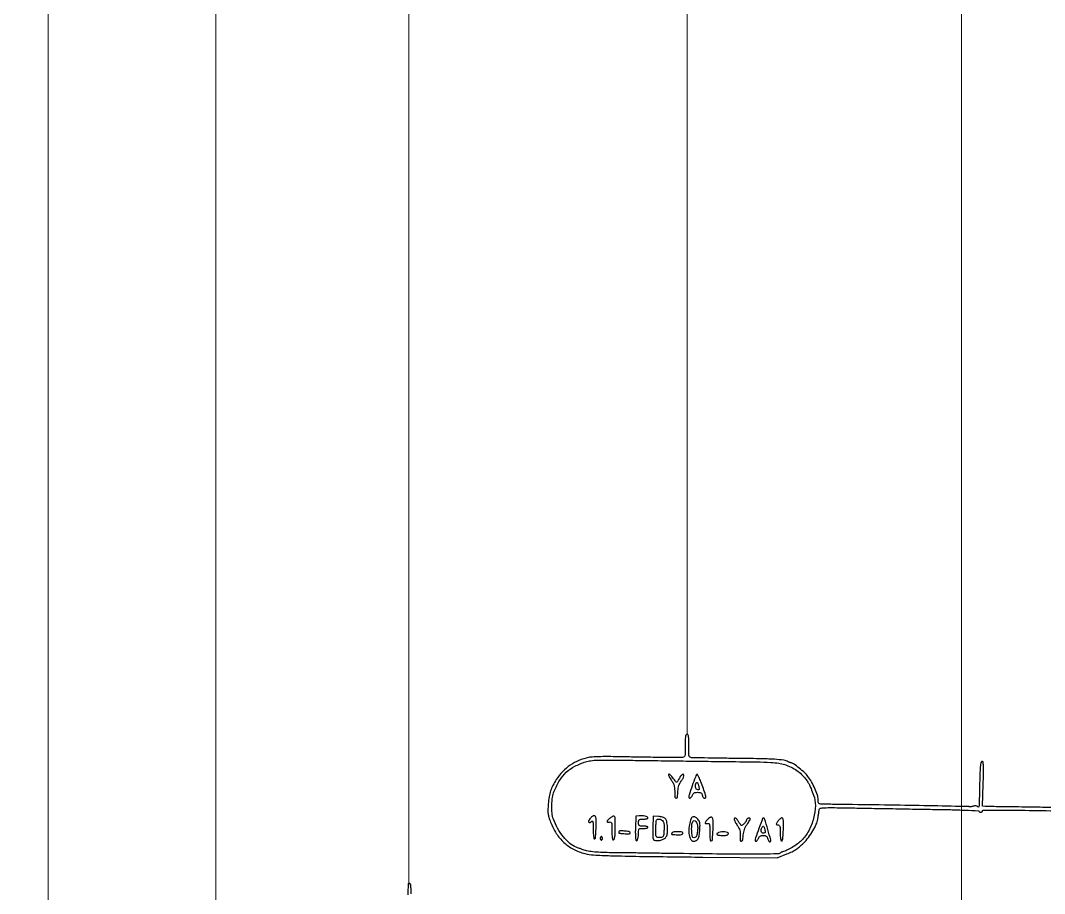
# Model space of a CAD drawing. Header units: millimetres. Extents: x 2712 to 3553, y 1367 to 1961.
# Drawn here: x 2804.5 to 2929.7, y 1768.7 to 1875.5 of the extents above; entities that cross this region are included whole.
import ezdxf

# ---------------------------------------------------------------- set-up
doc = ezdxf.new("R2010")
doc.units = ezdxf.units.MM

msp = doc.modelspace()

# ---------------------------------------------------------------- linework, layer by layer
at = {"lineweight": 15}
for p, q in [((2807.85, 1751.7), (2807.85, 1912.49)), ((2828.34, 1629), (2828.34, 1912.49)), ((2851.93, 1769.76), (2851.93, 1912.49)), ((2885.97, 1788.2), (2885.97, 1912.49)), ((2919.51, 1589.71), (2919.51, 1912.49))]:
    msp.add_line(p, q, dxfattribs=at)
for points in [[(2926.42, 1758.93, -0.000004), (2924.33, 1758.96, -0.000002), (2921.5, 1758.99, -0.000002), (2918.46, 1759.03, -0.000002), (2915.66, 1759.07, 0.000783)], [(2947.12, 1779.03, 0.000059), (2935.19, 1779.19, 0.000073)], [(2932.48, 1779.23, 0.000068), (2929.73, 1779.26, 0.000068), (2927.28, 1779.3, 0.000237), (2925.71, 1779.32, -0.000482), (2924.54, 1779.33, -0.000688), (2923.5, 1779.35, -0.000372), (2922.62, 1779.36, -0.010482), (2922.39, 1779.37), (2922.07, 1779.39), (2922.16, 1782.08, 0.003293), (2922.2, 1783.35, 0.011372), (2922.19, 1784.17, 0.009461), (2922.17, 1784.74, 0.243141), (2922.09, 1784.87, 0.426063), (2921.94, 1784.83, 0.095667), (2921.84, 1784.54, 0.024278), (2921.78, 1783.85, 0.002305), (2921.73, 1782.17, -0.000188), (2921.71, 1781.22, -0.000266), (2921.69, 1780.38, -0.00015), (2921.67, 1779.66, -0.003802), (2921.66, 1779.47, -0.028611), (2921.65, 1779.34, -0.200579), (2921.61, 1779.29, -0.304692), (2921.57, 1779.29, -0.056023), (2921.49, 1779.35, 0.112482), (2921.4, 1779.41, 0.065906), (2921.27, 1779.43, 0.053887), (2921.11, 1779.43, 0.034531), (2920.93, 1779.39, -0.012714), (2920.77, 1779.35, -0.018756), (2920.63, 1779.32, -0.014335), (2920.52, 1779.31, -0.22302), (2920.48, 1779.32, 0.192827), (2920.4, 1779.35, 0.000038), (2916.08, 1779.44, 0.000844), (2911.42, 1779.52, 0.000596), (2906.18, 1779.6, -0.000264), (2904.9, 1779.62, -0.00036), (2903.73, 1779.63, -0.000234), (2902.76, 1779.65, -0.004176), (2902.44, 1779.66, -0.027949), (2902.17, 1779.68, -0.183322), (2902.05, 1779.75, -0.157079), (2901.99, 1779.89, -0.019122), (2901.98, 1780.21, 0.079667), (2901.89, 1780.76, 0.02332), (2901.59, 1781.55, 0.023976), (2901.18, 1782.38, 0.036078), (2900.74, 1783.05, 0.046084), (2900.34, 1783.49, 0.015099), (2899.67, 1784.06, 0.011175), (2898.98, 1784.58, 0.120309), (2898.65, 1784.72, -0.034293), (2898.58, 1784.73, -0.019231), (2898.49, 1784.76, -0.019116), (2898.41, 1784.8, -0.029422), (2898.33, 1784.84, 0.108779), (2897.8, 1785.03, 0.015627), (2896.63, 1785.14, 0.011271), (2894.83, 1785.21, 0.002616), (2891.79, 1785.25, -0.00106), (2889.81, 1785.27, -0.001641), (2888.09, 1785.3, -0.000486), (2886.6, 1785.33, -0.052379), (2886.4, 1785.35, -0.187882), (2886.27, 1785.45, -0.110236), (2886.19, 1785.63, -0.040076), (2886.16, 1785.99, -0.004785), (2886.17, 1786.78, 0.005139), (2886.18, 1787.55, 0.036014), (2886.15, 1787.92, 0.090585), (2886.09, 1788.11, 0.221125), (2885.97, 1788.2, 0.283611), (2885.85, 1788.15, 0.124005), (2885.77, 1787.99, 0.037391), (2885.74, 1787.63, 0.004274), (2885.73, 1786.81, -0.003461), (2885.73, 1785.89, -0.051253), (2885.69, 1785.57, -0.188689), (2885.59, 1785.43, -0.146871), (2885.41, 1785.37, -0.007696), (2884.43, 1785.36, -0.000612), (2881.82, 1785.38, -0.000915), (2879.16, 1785.42, -0.002185), (2877.18, 1785.45, 0.005689), (2876.13, 1785.47, 0.007445), (2875.17, 1785.45, 0.007553), (2874.37, 1785.42, 0.033642), (2873.91, 1785.36, 0.050292), (2872.74, 1785, 0.050951), (2871.68, 1784.43, 0.050409), (2870.75, 1783.64, 0.047254), (2869.97, 1782.67, 0.026762), (2869.55, 1781.95, 0.039552), (2869.27, 1781.29, 0.037694), (2869.09, 1780.56, 0.021584), (2868.98, 1779.66, 0.011358), (2868.94, 1778.95, 0.040318), (2868.96, 1778.5, 0.043673), (2869.06, 1778.07, 0.015033), (2869.26, 1777.47, 0.051859), (2869.96, 1776.08, 0.064377), (2870.9, 1774.97, 0.065804), (2872.06, 1774.15, 0.057724), (2873.46, 1773.61, 0.047235), (2874.53, 1773.44, 0.008088), (2876.6, 1773.35, 0.004283), (2880.15, 1773.27, 0.000527), (2887.89, 1773.18), (2896.97, 1773.09), (2898.15, 1773.56, 0.016208), (2898.79, 1773.84, 0.033343), (2899.27, 1774.11, 0.034085), (2899.7, 1774.44, 0.017729), (2900.19, 1774.89, 0.033673), (2900.8, 1775.58, 0.027859), (2901.34, 1776.39, 0.028641), (2901.76, 1777.19, 0.070558), (2901.94, 1777.82, -0.000947), (2901.97, 1777.98, -0.000656), (2901.99, 1778.16, -0.000661), (2902.02, 1778.33, -0.00136), (2902.04, 1778.46, 0.006249), (2902.06, 1778.59, 0.004), (2902.08, 1778.74, 0.004019), (2902.09, 1778.89, 0.007496), (2902.1, 1779, -0.337831), (2902.24, 1779.15, -0.038114), (2902.72, 1779.21, -0.014469), (2903.67, 1779.23, -0.001111), (2906.22, 1779.19, 0.000142), (2908.19, 1779.15, 0.000064), (2910.78, 1779.11, 0.000063), (2913.51, 1779.06, 0.000086), (2915.98, 1779.02, -0.002066), (2918.15, 1778.98, -0.003443), (2919.98, 1778.92, -0.000477), (2921.6, 1778.85, -0.402415), (2921.65, 1778.8, 0.167213), (2921.66, 1778.75, 0.095092), (2921.71, 1778.71, 0.075917), (2921.78, 1778.69, 0.0565), (2921.86, 1778.68, 0.065772), (2921.94, 1778.69, 0.083067), (2922.01, 1778.72, 0.099169), (2922.06, 1778.77, 0.146331), (2922.07, 1778.82, -0.414675), (2922.18, 1778.92, -0.000773), (2924.79, 1778.92, -0.002399), (2928.79, 1778.88, -0.000307), (2937.4, 1778.75, 0.000099)], [(2902.76, 1758.77, -0.00005), (2912.61, 1758.7, -0.001623)], [(2852.23, 1768.67, 0.013153), (2852.21, 1769.32, 0.010359), (2852.17, 1769.8, 0.232661), (2852.1, 1769.92, 0.040693), (2852.03, 1769.95, 0.052748), (2851.97, 1769.97, 0.063178), (2851.91, 1769.97, 0.180192), (2851.88, 1769.95, 0.187985), (2851.86, 1769.9, 0.000871), (2851.83, 1769.27, 0.003894), (2851.81, 1768.55, 0.002431)], [(2877.18, 1759.39, -0.000067), (2868.86, 1759.47, -0.089196)]]:
    msp.add_lwpolyline(points, format="xyb")
for points in [[(2869.71, 1781.24, -0.042896), (2870.38, 1782.57, -0.066752), (2871.19, 1783.55, -0.067771), (2872.22, 1784.28, -0.045746), (2873.55, 1784.83, -0.041495), (2874.2, 1784.97, -0.02446), (2875, 1785.04, -0.011171), (2876.28, 1785.05, -0.001419), (2879.04, 1785.02, 0.000471), (2881.28, 1784.99, 0.000203), (2884.27, 1784.95, 0.000201), (2887.45, 1784.91, 0.000267), (2890.34, 1784.87, -0.000832), (2894.49, 1784.82, -0.008815), (2896.18, 1784.76, -0.022144), (2897.16, 1784.67, -0.048111), (2897.9, 1784.49, -0.03034), (2898.68, 1784.17, -0.036709), (2899.38, 1783.77, -0.039208), (2899.96, 1783.3, -0.046068), (2900.44, 1782.76, -0.014159), (2900.72, 1782.34, -0.02891), (2900.92, 1782, -0.020535), (2901.11, 1781.56, -0.004151), (2901.42, 1780.77, -0.096174), (2901.64, 1779.47, -0.058586), (2901.42, 1777.91, -0.057003), (2900.83, 1776.4, -0.075199), (2899.96, 1775.21, -0.038854), (2899.46, 1774.79, -0.02373), (2898.81, 1774.36, -0.023667), (2898.15, 1774.01, -0.058876), (2897.63, 1773.84, 0.050732), (2897.57, 1773.82, 0.022254), (2897.48, 1773.78, 0.021751), (2897.4, 1773.72, 0.027183), (2897.33, 1773.67, -0.17351), (2897.02, 1773.56, -0.000708), (2893.41, 1773.55, -0.003113), (2889.04, 1773.56, -0.001457), (2883.38, 1773.63, 0.00036), (2881.24, 1773.66, 0.000399), (2879.18, 1773.69, 0.000369), (2877.41, 1773.71, 0.002073), (2876.47, 1773.72, -0.010877), (2875.37, 1773.75, -0.017539), (2874.43, 1773.82, -0.020571), (2873.67, 1773.94, -0.049728), (2873.12, 1774.11, 0.004189), (2872.98, 1774.17, 0.001665), (2872.79, 1774.25, 0.001647), (2872.58, 1774.33, 0.00207), (2872.38, 1774.4, -0.088456), (2871.61, 1774.86, -0.044784), (2870.83, 1775.67, -0.041734), (2870.13, 1776.7, -0.042599), (2869.62, 1777.82, -0.062657), (2869.45, 1778.56, -0.030134), (2869.42, 1779.52, -0.030127), (2869.51, 1780.49, -0.058111)], [(2884.03, 1782.6, -0.028693), (2884.24, 1782.27, -0.05484), (2884.36, 1781.98, -0.049952), (2884.42, 1781.65, -0.020067), (2884.45, 1781.19, 0.021821), (2884.48, 1780.52, 0.414733), (2884.63, 1780.4, 0.351367), (2884.78, 1780.54, 0.020936), (2884.84, 1781.23, -0.024568), (2884.87, 1781.61, -0.04296), (2884.94, 1781.92, -0.047286), (2885.06, 1782.19, -0.038314), (2885.23, 1782.46, 0.033969), (2885.46, 1782.81, 0.07674), (2885.58, 1783.11, 0.228984), (2885.54, 1783.27, 0.322042), (2885.41, 1783.3, 0.109794), (2885.32, 1783.24, 0.023786), (2885.2, 1783.11, 0.023723), (2885.07, 1782.93, 0.020744), (2884.96, 1782.73, -0.010083), (2884.79, 1782.44, -0.136344), (2884.7, 1782.35, -0.311315), (2884.62, 1782.36, -0.052871), (2884.5, 1782.49, 0.003526), (2884.1, 1783.02, 0.029546), (2883.9, 1783.24, 0.097406), (2883.78, 1783.32, 0.371588), (2883.7, 1783.3, 0.225327), (2883.7, 1783.21, 0.025621), (2883.77, 1783.04, 0.026991), (2883.88, 1782.82, 0.018756)], [(2886.31, 1780.39, 0.171894), (2886.37, 1780.41, 0.044326), (2886.46, 1780.49, 0.039814), (2886.54, 1780.61, 0.031507), (2886.61, 1780.74, -0.055474), (2886.72, 1780.92, -0.103026), (2886.84, 1781.03, -0.091288), (2887.01, 1781.08, -0.036717), (2887.25, 1781.1, -0.031101), (2887.5, 1781.08, -0.110482), (2887.65, 1781.03, -0.134781), (2887.75, 1780.93, -0.056181), (2887.81, 1780.74, 0.049341), (2887.86, 1780.61, 0.059134), (2887.93, 1780.49, 0.069524), (2888.02, 1780.41, 0.15466), (2888.1, 1780.39, 0.143437), (2888.23, 1780.43, 0.290065), (2888.27, 1780.52, 0.047268), (2888.22, 1780.74, 0.001652), (2887.95, 1781.57, 0.008722), (2887.65, 1782.4, 0.025726), (2887.41, 1782.96, 0.043492), (2887.22, 1783.27, 0.530989), (2887.1, 1783.26, 0.052917), (2886.97, 1782.97, 0.002183), (2886.58, 1781.89, 0.001537), (2886.2, 1780.76, 0.081989), (2886.16, 1780.54, 0.093483), (2886.17, 1780.48, 0.096465), (2886.2, 1780.43, 0.099138), (2886.25, 1780.4, 0.104886)], [(2887.16, 1782.31, -0.476843), (2887.25, 1782.28, -0.020845), (2887.35, 1781.93, -0.020511), (2887.44, 1781.56, -0.245926), (2887.39, 1781.43, -0.187353), (2887.36, 1781.42, -0.039267), (2887.3, 1781.42, -0.036143), (2887.21, 1781.43, -0.027378), (2887.13, 1781.46, -0.240221), (2887.01, 1781.59, -0.07411), (2886.98, 1781.86, -0.071062), (2887.03, 1782.15, -0.176531)], [(2874.02, 1777.39, 0.102712), (2874.07, 1777.41, 0.032763), (2874.15, 1777.44, 0.031128), (2874.23, 1777.5, 0.030136), (2874.3, 1777.57, -0.412727), (2874.38, 1777.57, -0.156432), (2874.44, 1777.46, -0.036715), (2874.47, 1777.16, -0.005746), (2874.48, 1776.57, 0.010291), (2874.48, 1776.1, 0.02005), (2874.52, 1775.73, 0.016469), (2874.56, 1775.45, 0.360382), (2874.62, 1775.4, 0.165715), (2874.67, 1775.42, 0.088123), (2874.72, 1775.47, 0.071386), (2874.76, 1775.55, 0.054697), (2874.78, 1775.65, 0.00277), (2874.85, 1777.06, 0.022882), (2874.85, 1777.71, 0.054584), (2874.8, 1778.06, 0.240049), (2874.66, 1778.21, 0.118568), (2874.55, 1778.22, 0.084991), (2874.42, 1778.19, 0.068689), (2874.29, 1778.1, 0.042776), (2874.17, 1777.97, 0.027339), (2874, 1777.74, 0.080006), (2873.92, 1777.55, 0.196619), (2873.93, 1777.44, 0.267685)], [(2876.47, 1777.47, -0.152968), (2876.63, 1777.47, -0.257501), (2876.71, 1777.37, -0.061504), (2876.75, 1777.12, -0.004288), (2876.76, 1776.41, 0.014818), (2876.78, 1775.74, 0.0641), (2876.85, 1775.35, 0.453509), (2876.96, 1775.3, 0.19915), (2877.07, 1775.43, 0.077041), (2877.15, 1775.87, 0.007871), (2877.17, 1776.91, 0.003758), (2877.16, 1778.01, 0.255352), (2877.07, 1778.16, 0.27115), (2876.9, 1778.17, 0.031627), (2876.57, 1777.95, 0.032972), (2876.26, 1777.7, 0.204514), (2876.19, 1777.52, 0.232646), (2876.21, 1777.47, 0.120165), (2876.27, 1777.44, 0.077644), (2876.36, 1777.44, 0.0439)], [(2879.73, 1775.2, 0.404628), (2879.84, 1775.22, 0.074307), (2879.94, 1775.43, 0.046089), (2880.01, 1775.78, 0.025332), (2880.03, 1776.22, -0.027712), (2880.05, 1776.5, -0.196244), (2880.11, 1776.62, -0.155576), (2880.25, 1776.67, -0.015825), (2880.6, 1776.68, 0.023598), (2880.82, 1776.69, 0.037669), (2881.01, 1776.72, 0.04382), (2881.14, 1776.77, 0.295869), (2881.17, 1776.82, 0.295869), (2881.14, 1776.88, 0.04382), (2881.01, 1776.93, 0.037669), (2880.82, 1776.96, 0.023598), (2880.6, 1776.97, -0.015744), (2880.26, 1776.98, -0.14616), (2880.12, 1777.03, -0.200505), (2880.05, 1777.14, -0.033956), (2880.03, 1777.39, -0.033956), (2880.05, 1777.65, -0.200505), (2880.12, 1777.76, -0.14616), (2880.26, 1777.81, -0.015744), (2880.6, 1777.82, 0.023142), (2880.82, 1777.83, 0.037001), (2881.01, 1777.86, 0.042656), (2881.14, 1777.91, 0.298354), (2881.17, 1777.96, 0.288446), (2881.09, 1778.09, 0.052538), (2880.82, 1778.18, 0.046435), (2880.46, 1778.24, 0.041455), (2880.09, 1778.23), (2879.68, 1778.18), (2879.64, 1776.73, 0.008598), (2879.63, 1776.17, 0.013181), (2879.65, 1775.68, 0.007612), (2879.68, 1775.28, 0.236146)], [(2881.99, 1775.23, 0.070705), (2882.41, 1775.2, 0.06241), (2882.84, 1775.28, 0.067351), (2883.2, 1775.45, 0.128658), (2883.42, 1775.68, 0.103759), (2883.55, 1776.14, 0.03244), (2883.56, 1776.86, 0.030593), (2883.47, 1777.56, 0.152418), (2883.29, 1777.9, 0.095329), (2883.17, 1777.99, 0.030798), (2882.95, 1778.06, 0.029436), (2882.7, 1778.12, 0.029115), (2882.45, 1778.15), (2881.81, 1778.18), (2881.77, 1776.74, 0.004395), (2881.76, 1775.9, 0.037978), (2881.78, 1775.52, 0.106538), (2881.85, 1775.33, 0.19697)], [(2886.33, 1775.51, 0.047835), (2886.41, 1775.34, 0.071679), (2886.51, 1775.22, 0.084264), (2886.62, 1775.14, 0.102087), (2886.75, 1775.11, 0.128948), (2887.08, 1775.2, 0.140613), (2887.3, 1775.43, 0.085001), (2887.44, 1775.85, 0.025474), (2887.52, 1776.52, 0.01061), (2887.54, 1777.06, 0.047859), (2887.51, 1777.37, 0.078145), (2887.44, 1777.6, 0.065678), (2887.29, 1777.8, 0.032396), (2887.17, 1777.92, 0.033223), (2887.03, 1778.02, 0.035207), (2886.9, 1778.09, 0.104786), (2886.8, 1778.11, 0.296047), (2886.46, 1777.89, 0.059898), (2886.24, 1777.16, 0.05482), (2886.17, 1776.28, 0.077983)], [(2888.44, 1777.29, -0.155295), (2888.6, 1777.29, -0.241699), (2888.68, 1777.19, -0.060987), (2888.72, 1776.93, -0.004516), (2888.73, 1776.23, 0.007427), (2888.73, 1775.68, 0.033469), (2888.77, 1775.36, 0.073272), (2888.82, 1775.18, 0.374887), (2888.9, 1775.15, 0.303451), (2889.06, 1775.35, 0.0081), (2889.13, 1776.53, 0.009769), (2889.15, 1777.69, 0.199133), (2889.02, 1778.01, 0.169684), (2888.93, 1778.06, 0.118967), (2888.82, 1778.04, 0.072147), (2888.68, 1777.97, 0.026387), (2888.51, 1777.82, 0.025992), (2888.25, 1777.55, 0.144916), (2888.17, 1777.37, 0.41524), (2888.24, 1777.28, 0.097628)], [(2897.1, 1777.11, -0.180759), (2897.23, 1777.06, -0.150891), (2897.3, 1776.94, -0.056352), (2897.34, 1776.69, -0.007933), (2897.35, 1776.16, 0.01286), (2897.36, 1775.75, 0.028545), (2897.39, 1775.44, 0.033766), (2897.44, 1775.23, 0.240608), (2897.52, 1775.15, 0.415562), (2897.6, 1775.19, 0.04011), (2897.66, 1775.43, 0.025191), (2897.7, 1775.83, 0.006716), (2897.73, 1776.47, 0.0111), (2897.74, 1777.49, 0.107844), (2897.65, 1777.91, 0.456454), (2897.46, 1777.96, 0.088016), (2897.16, 1777.68, 0.009063), (2896.92, 1777.35, 0.12454), (2896.87, 1777.21, 0.370387), (2896.92, 1777.13, 0.064378)], [(2882.16, 1777.43, -0.037625), (2882.18, 1777.63, -0.138815), (2882.24, 1777.74, -0.158618), (2882.34, 1777.8, -0.053732), (2882.51, 1777.82, -0.112531), (2882.84, 1777.75, -0.169825), (2883.04, 1777.54, -0.09975), (2883.14, 1777.16, -0.024829), (2883.14, 1776.52, -0.007529), (2883.1, 1775.94, -0.092518), (2883.05, 1775.73, -0.198193), (2882.93, 1775.62, -0.057079), (2882.69, 1775.57, -0.062858), (2882.37, 1775.57, -0.216414), (2882.2, 1775.68, -0.1358), (2882.13, 1775.91, -0.020705), (2882.13, 1776.42, 0.000925), (2882.14, 1776.68, 0.000738), (2882.15, 1776.97, 0.000746), (2882.16, 1777.24, 0.001885)], [(2886.74, 1777.6, -0.349156), (2886.93, 1777.62, -0.147791), (2887.11, 1777.42, -0.076284), (2887.24, 1777.01, -0.053895), (2887.25, 1776.52, -0.016714), (2887.19, 1776.03, -0.069755), (2887.11, 1775.75, -0.135094), (2886.98, 1775.6, -0.152802), (2886.8, 1775.54, -0.36623), (2886.59, 1775.72, -0.034082), (2886.52, 1776.45, -0.036046), (2886.55, 1777.21, -0.166247)], [(2892.1, 1777.04, -0.02805), (2892.29, 1776.73, -0.053689), (2892.4, 1776.46, -0.052777), (2892.45, 1776.16, -0.026209), (2892.45, 1775.78, 0.031662), (2892.46, 1775.22, 0.474823), (2892.6, 1775.12, 0.285338), (2892.76, 1775.3, 0.02781), (2892.83, 1775.9, -0.032694), (2892.88, 1776.24, -0.036986), (2892.97, 1776.57, -0.03614), (2893.1, 1776.88, -0.028804), (2893.3, 1777.19, 0.005843), (2893.6, 1777.65, 0.0771), (2893.69, 1777.84, 0.346252), (2893.65, 1777.93, 0.127926), (2893.51, 1777.96, 0.116054), (2893.43, 1777.94, 0.070829), (2893.34, 1777.89, 0.064842), (2893.27, 1777.8, 0.064958), (2893.22, 1777.7, -0.049428), (2893.17, 1777.58, -0.024911), (2893.08, 1777.44, -0.024468), (2892.98, 1777.3, -0.033232), (2892.87, 1777.19, -0.043597), (2892.71, 1777.07, -0.253452), (2892.6, 1777.06, -0.136465), (2892.5, 1777.15, -0.010775), (2892.29, 1777.46, 0.026457), (2892.07, 1777.78, 0.099325), (2891.89, 1777.94, 0.34309), (2891.77, 1777.92, 0.193406), (2891.72, 1777.78, 0.103587), (2891.74, 1777.68, 0.015426), (2891.83, 1777.49, 0.016802), (2891.95, 1777.27, 0.013768)], [(2894.4, 1775.11, 0.190598), (2894.46, 1775.14, 0.037004), (2894.54, 1775.22, 0.034577), (2894.62, 1775.33, 0.025934), (2894.69, 1775.47, -0.054729), (2894.79, 1775.64, -0.093505), (2894.91, 1775.75, -0.090193), (2895.06, 1775.81, -0.047996), (2895.27, 1775.83, -0.047761), (2895.49, 1775.81, -0.119984), (2895.63, 1775.74, -0.107796), (2895.74, 1775.61, -0.034338), (2895.84, 1775.37, 0.026293), (2895.92, 1775.19, 0.075722), (2895.99, 1775.07, 0.159412), (2896.07, 1775.03, 0.250283), (2896.13, 1775.05, 0.269365), (2896.19, 1775.28, 0.004843), (2895.83, 1776.56, 0.004484), (2895.44, 1777.84, 0.327623), (2895.28, 1777.96, 0.315149), (2895.19, 1777.9, 0.001229), (2894.75, 1776.68, 0.003152), (2894.34, 1775.53, 0.083213), (2894.28, 1775.2, 0.133166), (2894.29, 1775.17, 0.100519), (2894.32, 1775.14, 0.087583), (2894.36, 1775.12, 0.072898)], [(2895.13, 1776.82, -0.064529), (2895.24, 1776.95, -0.391378), (2895.32, 1776.95, -0.137056), (2895.39, 1776.84, -0.011859), (2895.48, 1776.5, -0.023566), (2895.52, 1776.29, -0.151208), (2895.5, 1776.18, -0.224059), (2895.43, 1776.13, -0.057575), (2895.29, 1776.11, -0.165528), (2895.11, 1776.17, -0.178074), (2895.01, 1776.33, -0.125217), (2895.02, 1776.56, -0.068951)], [(2875.47, 1775.26, 0.148195), (2875.53, 1775.27, 0.098894), (2875.57, 1775.32, 0.082425), (2875.6, 1775.39, 0.064853), (2875.62, 1775.47, 0.064853), (2875.6, 1775.55, 0.082425), (2875.57, 1775.62, 0.098894), (2875.53, 1775.67, 0.148195), (2875.47, 1775.68, 0.148195), (2875.42, 1775.67, 0.098894), (2875.37, 1775.62, 0.082425), (2875.34, 1775.55, 0.064853), (2875.33, 1775.47, 0.064853), (2875.34, 1775.39, 0.082425), (2875.37, 1775.32, 0.098894), (2875.42, 1775.27, 0.148195)], [(2877.65, 1776.11, 0.023228), (2877.67, 1776.1, 0.000225), (2877.87, 1776.08, 0.000746), (2878.1, 1776.06, 0.000483), (2878.37, 1776.04, 0.012356), (2878.7, 1776.02, 0.054407), (2878.89, 1776.03, 0.142633), (2878.98, 1776.08, 0.293963), (2879, 1776.15, 0.274426), (2878.84, 1776.29, 0.025421), (2878.28, 1776.37, 0.025584), (2877.73, 1776.38, 0.407649), (2877.61, 1776.26, 0.022272), (2877.61, 1776.2, 0.033509), (2877.62, 1776.15, 0.035644), (2877.63, 1776.12, 0.260161)], [(2884.11, 1775.96, 0.008718), (2884.79, 1775.91, 0.043288), (2885.17, 1775.92, 0.100843), (2885.37, 1775.98, 0.269698), (2885.45, 1776.11, 0.372674), (2885.34, 1776.24, 0.028354), (2884.86, 1776.28, 0.030097), (2884.36, 1776.27, 0.199645), (2884.14, 1776.15, 0.042305), (2884.09, 1776.08, 0.096303), (2884.07, 1776.02, 0.183567), (2884.08, 1775.98, 0.226597)], [(2890.29, 1775.83, 0.014068), (2890.65, 1775.84, 0.058865), (2890.85, 1775.87, 0.122766), (2890.96, 1775.94, 0.200296), (2891.01, 1776.04, 0.319887), (2890.91, 1776.18, 0.056738), (2890.58, 1776.25, 0.051551), (2890.17, 1776.25, 0.066617), (2889.81, 1776.17, 0.098095), (2889.61, 1776.05, 0.474842), (2889.62, 1775.93, 0.129067), (2889.85, 1775.85, 0.024342)]]:
    msp.add_lwpolyline(points, format="xyb", close=True)

doc.saveas('drawing.dxf')
